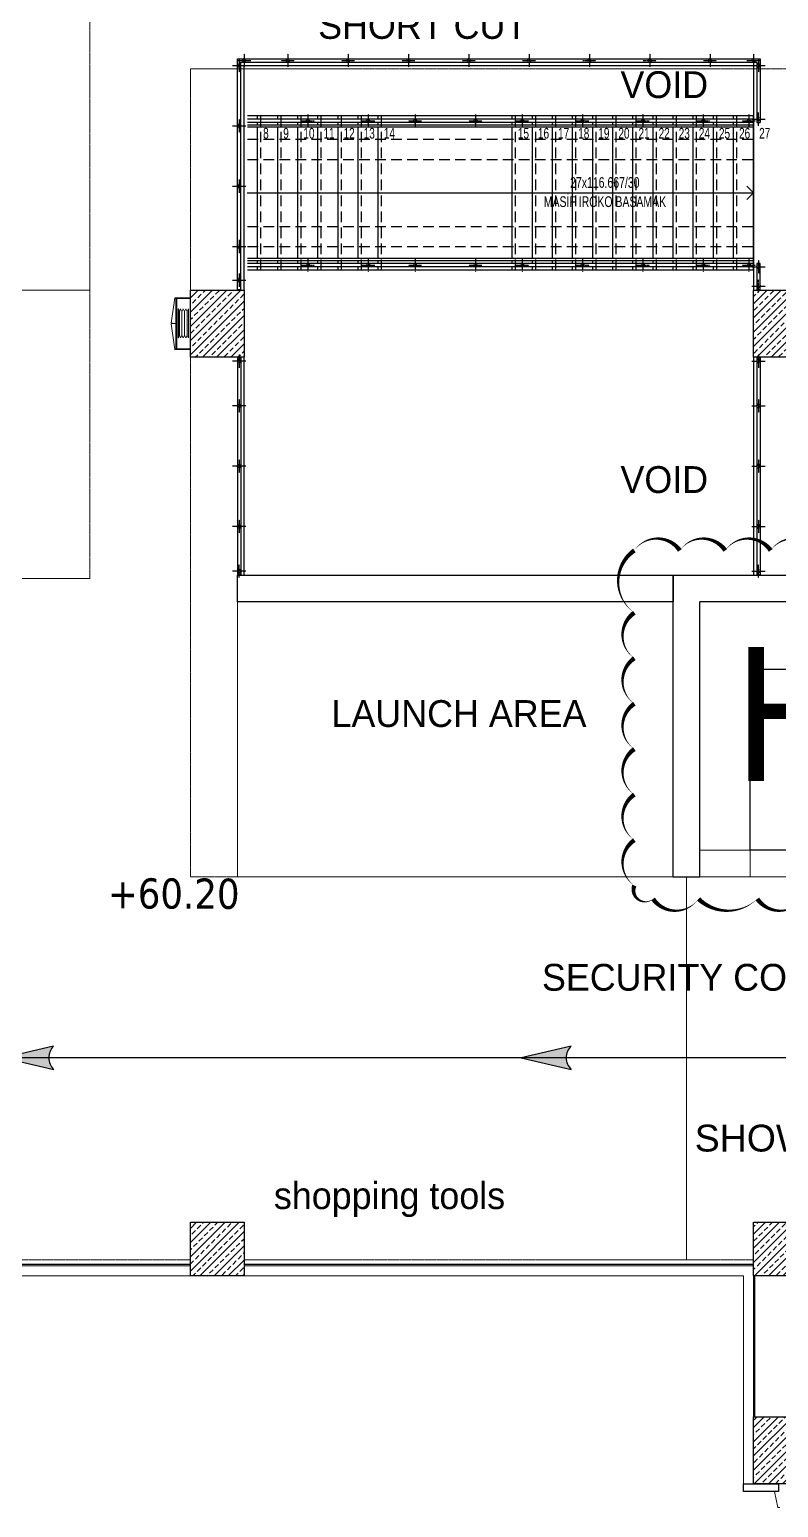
# Model space of a CAD drawing. Header units: metres. Extents: x -9891 to 773, y -8413 to 232.
# Drawn here: x -5359 to -4241, y -8413 to -6209 of the extents above; entities that cross this region are included whole.
import ezdxf
from ezdxf.enums import TextEntityAlignment as Align

# ---------------------------------------------------------------- set-up
doc = ezdxf.new("R2010")
doc.units = ezdxf.units.M
doc.header["$LTSCALE"] = 0.01
doc.header["$MEASUREMENT"] = 0
doc.linetypes.add('DASHED2', pattern=[9.525, 6.35, -3.175])
doc.linetypes.add('HIDDEN', pattern=[9.525, 6.35, -3.175])
doc.layers.get('0').update_dxf_attribs({"color": 30, "lineweight": 0})
doc.layers.add('2', color=8, linetype='Continuous', lineweight=0, plot=False)
for name, color, linetype in [('6', 242, 'Continuous'), ('AG-HANDRAIL', 20, 'Continuous'), ('AG-Hidden', 9, 'HIDDEN'), ('AG-PLASTER', 73, 'Continuous'), ('AG-STAIR', 3, 'Continuous'), ('AG-TEXT', 7, 'Continuous'), ('AR-HANDRAIL', 20, 'Continuous'), ('V-0_Hatch_Concrete', 252, 'Continuous'), ('V-2_Column', 160, 'Continuous'), ('V-2_Stair', 100, 'Continuous'), ('V-5_Mechanical', 222, 'Continuous')]:
    doc.layers.add(name, color=color, linetype=linetype)
for name, color, linetype, lineweight in [('Ag-040', 2, 'Continuous', 20), ('AG-FIRE-HOSE', 1, 'Continuous', 0), ('AG-Profile_Aluminium', 122, 'Continuous', 9), ('AG-Wall', 4, 'Continuous', 20), ('AI-040 @ 250', 2, 'Continuous', 20), ('Cephe Duvarı', 3, 'Continuous', 30), ('HOLD', 7, 'Continuous', 0), ('SP2-Flooring', 4, 'DASHED2', 9)]:
    doc.layers.add(name, color=color, linetype=linetype, lineweight=lineweight)
doc.styles.add('$0$IIS IKEA SANS', font='')
doc.styles.add('ARIAL', font='arial.ttf', dxfattribs={"width": 0.9})
doc.styles.add('ARIAL-ING', font='arial.ttf')
doc.styles.add('IIS IKEA SANS', font='')
doc.styles.get('$0$IIS IKEA SANS').set_extended_font_data('IKEA Sans')
doc.styles.get('IIS IKEA SANS').set_extended_font_data('IKEA Sans')

# ---------------------------------------------------------------- blocks, each defined once
blk = doc.blocks.new('*U8')
at = {"style": 'ARIAL'}
for tag, p in [('NO', (1.676, 0.8)), ('MAHAL', (1.676, -1.8)), ('ALAN', (1.676, -4.4))]:
    blk.add_attdef(tag, text='', height=1.6, dxfattribs=at).set_placement(p, align=Align.MIDDLE_CENTER)
blk = doc.blocks.new('150714_ARSA$0$KOLON 80X120')
at = {"layer": 'V-0_Hatch_Concrete'}
h = blk.add_hatch(dxfattribs=at)
h.set_pattern_fill('ANSI33', color=256, scale=60)
h.set_pattern_definition([(45, (-19036.79, -4512.143), (-10.606602, 10.606602), []), (45, (-19026.183, -4512.143), (-10.606602, 10.606602), [7.5, -3.75])])
h.paths.add_polyline_path([(0, 100), (80, 100), (80, 0), (0, 0)])
at = {"layer": 'V-2_Column'}
blk.add_lwpolyline([(0, 100), (80, 100), (80, 0), (0, 0), (0, 100)], dxfattribs=at)
blk = doc.blocks.new('150714_ARSA$0$Kolon 80x80')
at = {"layer": 'V-0_Hatch_Concrete'}
h = blk.add_hatch(dxfattribs=at)
h.set_pattern_fill('ANSI33', color=256, scale=0.6)
h.set_pattern_definition([(45, (-173.56495, -48.76922), (-0.10606602, 0.10606602), []), (45, (-173.45888, -48.76922), (-0.10606602, 0.10606602), [0.075, -0.0375])])
h.paths.add_polyline_path([(0, 0.8), (0.8, 0.8), (0.8, 0), (0, 0)])
at = {"layer": 'V-2_Column'}
blk.add_lwpolyline([(0, 0.8), (0.8, 0.8), (0.8, 0), (0, 0), (0, 0.8)], dxfattribs=at)
blk = doc.blocks.new('Slab_9_1', base_point=(-85903, -46600))
at = {"layer": 'SP2-Flooring', "color": 209}
for points in [[(-50190, -72760), (-47400, -72760), (-47400, -72200), (-46600, -72200), (-46600, -72760), (-39000, -72760), (-39000, -72200), (-38200, -72200)], [(-38200, -73000), (-38980, -73000), (-38980, -75100), (-38200, -75100)], [(-30850, -67050), (-47400, -67050), (-47400, -55000), (-38201, -55000)], [(-55403, -48899), (-48181, -48899), (-48181, -41500), (-40703, -41500), (-37496, -41500), (-37496, -47379), (-33922, -47379), (-33922, -51329), (-38202, -51330), (-38202, -53576), (-48900, -53575), (-48900, -62600), (-60203, -62600)]]:
    blk.add_lwpolyline(points, dxfattribs=at)
blk = doc.blocks.new('A$C0EC4316B')
at = {"layer": '2'}
for p, q in [((-49600, -57800), (-43500, -57800)), ((-34600, -66550), (-34600, -72260))]:
    blk.add_line(p, q, dxfattribs=at)
blk = doc.blocks.new('IIS_RoomInfo_2D')
at = {"style": 'IIS IKEA SANS'}
for tag, p, height in [('IIS_ROOMINFO_1:ROOMNAME', (-5.19, 1.61), 2), ('IIS_ROOMINFO_1:ROOMNO', (-5.19, -1.39), 2), ('IIS_ROOMINFO_1:ROOMM2', (-5.19, -3.64), 1.25)]:
    blk.add_attdef(tag, p, '', height=height, dxfattribs=at)
blk = doc.blocks.new('YD')
at = {"layer": 'AG-FIRE-HOSE'}
for p, q in [((-16.5, 21.4), (-16.5, 56.4)), ((-13, 56.9), (-13, 20.9)), ((-9, 20.9), (-9, 56.9)), ((-5.1, 56.9), (-5.1, 20.9)), ((-22, 38.9), (-20.4, 38.9))]:
    blk.add_line(p, q, dxfattribs=at)
for points in [[(-22, 77), (-23.6, 77), (-28.8, 39.4, 0.037389), (-22, 38.9, -23668932620.97506)], [(-22, 0), (-23.6, 0), (-28.8, 38.4, -0.037389), (-22, 38.9, 23668932620.97506)]]:
    blk.add_lwpolyline(points, format="xyb", dxfattribs=at)
for points in [[(-22, 0), (0, 0), (0, 77), (-22, 77), (-22, 0)], [(-18.1, 60.5), (-16.5, 56.4), (-14.9, 60.5), (-13, 56.9), (-11, 60.5), (-9, 56.9), (-7.1, 60.5), (-5.1, 56.9), (-3.1, 60.5)], [(-18.1, 17.3), (-16.5, 21.4), (-14.9, 17.3), (-13, 20.9), (-11, 17.3), (-9, 20.9), (-7.1, 17.3), (-5.1, 20.9), (-3.1, 17.3)]]:
    blk.add_lwpolyline(points, dxfattribs=at)
for points in [[(-20.4, 0.8), (-0.8, 0.8), (-0.8, 76.2), (-20.4, 76.2)], [(-18.5, 17.3), (-18.1, 17.3), (-18.1, 60.5), (-18.5, 60.5)], [(-3.1, 60.5), (-2.8, 60.5), (-2.8, 17.3), (-3.1, 17.3)]]:
    blk.add_lwpolyline(points, close=True, dxfattribs=at)
blk = doc.blocks.new('ok')
at = {"layer": '6'}
h = blk.add_hatch(color=256, dxfattribs=at)
edge = h.paths.add_edge_path()
edge.add_ellipse((1571515.97, 116941.68), major_axis=(-7.14, 7.19), ratio=1, start_angle=359.45276, end_angle=450.68953)
edge.add_line((1571508.87, 116934.46), (1571477.92, 116941.82))
edge.add_line((1571477.92, 116941.82), (1571508.9, 116948.94))
for p, q in [((1571477.92, 116941.82), (1571508.9, 116948.94)), ((1571508.87, 116934.46), (1571477.92, 116941.82))]:
    blk.add_line(p, q, dxfattribs=at)
at = {"layer": '6', "extrusion": (0, 0, -1)}
blk.add_ellipse((1571515.97, 116941.68), major_axis=(-7.14, 7.19), ratio=1, start_param=4.700354, end_param=6.292737, dxfattribs=at)
blk = doc.blocks.new('A$C6B6314DF')
at = {"layer": '6'}
blk.add_line((-40.932, -78.249), (-56.78, -78.249), dxfattribs=at)
at = {"layer": '6', "extrusion": (0, 0, -1), "xscale": 0.0239999999999418, "yscale": 0.0239999999999418, "zscale": -0.0239999999999418, "rotation": 180}
for p in [(37771.455, 2728.354), (37763.735, 2728.354)]:
    blk.add_blockref('ok', p, dxfattribs=at)
blk = doc.blocks.new('A$C33B82F70')
at = {"layer": 'AG-Profile_Aluminium'}
for p, q in [((-34038, -8553), (-34087, -8315)), ((-34010, -8553), (-34038, -8553))]:
    blk.add_line(p, q, dxfattribs=at)

msp = doc.modelspace()

# ---------------------------------------------------------------- linework, layer by layer
at = {"layer": '2'}
for p in [(-5048.4, -7033.1), (-4398.4, -7473.1)]:
    msp.add_line(p, (-5048.4, -7473.1), dxfattribs=at)
at = {"layer": 'AG-HANDRAIL', "ltscale": 0.3}
for points in [[(-5048.4, -6597.1), (-5048.4, -6253.1), (-4268.4, -6253.1), (-4268.4, -6348.1)], [(-5043.4, -6597.1), (-5043.4, -6258.1), (-4273.4, -6258.1), (-4273.4, -6348.1), (-4268.4, -6348.1)], [(-4278.4, -6343.1), (-5033.4, -6343.1)], [(-4278.4, -6348.1), (-5033.4, -6348.1)], [(-4278.4, -6352.1), (-5033.4, -6352.1)], [(-4278.4, -6355.1), (-5033.4, -6355.1)], [(-4278.4, -6551.1), (-5033.4, -6551.1)], [(-4278.4, -6554.1), (-5033.4, -6554.1)], [(-4278.4, -6558.1), (-5033.4, -6558.1)], [(-4278.4, -6563.1), (-5033.4, -6563.1)], [(-4268.4, -6597.1), (-4268.4, -6558.1), (-4273.4, -6558.1), (-4273.4, -6597.1)], [(-5048.4, -6597.1), (-5043.4, -6597.1)], [(-4273.4, -6597.1), (-4268.4, -6597.1)], [(-5048.4, -6699.1), (-5043.4, -6699.1)], [(-5048.4, -6699.1), (-5048.4, -7022.1)], [(-5043.4, -6699.1), (-5043.4, -7022.1)], [(-4273.4, -6699.1), (-4273.4, -7022.1)], [(-4273.4, -6699.1), (-4268.4, -6699.1)], [(-4268.4, -6699.1), (-4268.4, -7022.1)], [(-5043.4, -7022.1), (-5048.4, -7022.1)], [(-4273.4, -7022.1), (-4268.4, -7022.1)]]:
    msp.add_lwpolyline(points, dxfattribs=at)
at = {"layer": 'AG-Hidden', "ltscale": 250}
for points in [[(-5013.4, -6568.1), (-5013.4, -6338.1)], [(-4983.4, -6568.1), (-4983.4, -6338.1)], [(-4953.4, -6568.1), (-4953.4, -6338.1)], [(-4923.4, -6568.1), (-4923.4, -6338.1)], [(-4893.4, -6568.1), (-4893.4, -6338.1)], [(-4863.4, -6568.1), (-4863.4, -6338.1)], [(-4833.4, -6568.1), (-4833.4, -6338.1)], [(-4633.4, -6568.1), (-4633.4, -6338.1)], [(-4603.4, -6568.1), (-4603.4, -6338.1)], [(-4573.4, -6568.1), (-4573.4, -6338.1)], [(-4543.4, -6568.1), (-4543.4, -6338.1)], [(-4513.4, -6568.1), (-4513.4, -6338.1)], [(-4483.4, -6568.1), (-4483.4, -6338.1)], [(-4453.4, -6568.1), (-4453.4, -6338.1)], [(-4423.4, -6568.1), (-4423.4, -6338.1)], [(-4393.4, -6568.1), (-4393.4, -6338.1)], [(-4363.4, -6568.1), (-4363.4, -6338.1)], [(-4333.4, -6568.1), (-4333.4, -6338.1)], [(-4303.4, -6568.1), (-4303.4, -6338.1)], [(-5033.4, -6373.1), (-4278.4, -6373.1)], [(-5033.4, -6403.1), (-4278.4, -6403.1)], [(-5033.4, -6503.1), (-4278.4, -6503.1)], [(-5033.4, -6533.1), (-4278.4, -6533.1)]]:
    msp.add_lwpolyline(points, dxfattribs=at)
at = {"layer": 'AG-PLASTER'}
for p, q in [((-4278.4, -8051.1), (-5038.4, -8051.1)), ((-4276.4, -8278.1), (-4276.4, -8068.1))]:
    msp.add_line(p, q, dxfattribs=at)
msp.add_lwpolyline([(-5118.4, -8051.1), (-5416.4, -8051.1), (-5416.4, -7949.1), (-5452.4, -7949.1)], dxfattribs=at)
at = {"layer": 'AG-STAIR', "color": 9}
msp.add_line((-5034.1, -6453.1), (-4278.4, -6453.1), dxfattribs=at)
at = {"layer": 'AG-STAIR'}
for points in [[(-5038.4, -6598.1), (-5038.4, -6263.1), (-4278.4, -6263.1), (-4278.4, -6598.1)], [(-4278.4, -6338.1), (-5033.4, -6338.1)], [(-5018.4, -6343.1), (-5018.4, -6338.1)], [(-4988.4, -6343.1), (-4988.4, -6338.1)], [(-4958.4, -6343.1), (-4958.4, -6338.1)], [(-4928.4, -6343.1), (-4928.4, -6338.1)], [(-4898.4, -6343.1), (-4898.4, -6338.1)], [(-4868.4, -6343.1), (-4868.4, -6338.1)], [(-4838.4, -6343.1), (-4838.4, -6338.1)], [(-4638.4, -6343.1), (-4638.4, -6338.1)], [(-4608.4, -6343.1), (-4608.4, -6338.1)], [(-4578.4, -6343.1), (-4578.4, -6338.1)], [(-4548.4, -6343.1), (-4548.4, -6338.1)], [(-4518.4, -6343.1), (-4518.4, -6338.1)], [(-4488.4, -6343.1), (-4488.4, -6338.1)], [(-4458.4, -6343.1), (-4458.4, -6338.1)], [(-4428.4, -6343.1), (-4428.4, -6338.1)], [(-4398.4, -6343.1), (-4398.4, -6338.1)], [(-4368.4, -6343.1), (-4368.4, -6338.1)], [(-4338.4, -6343.1), (-4338.4, -6338.1)], [(-4308.4, -6343.1), (-4308.4, -6338.1)], [(-4278.4, -6568.1), (-4278.4, -6338.1)], [(-5018.4, -6352.1), (-5018.4, -6348.1)], [(-5018.4, -6551.1), (-5018.4, -6355.1)], [(-4988.4, -6352.1), (-4988.4, -6348.1)], [(-4988.4, -6551.1), (-4988.4, -6355.1)], [(-4958.4, -6352.1), (-4958.4, -6348.1)], [(-4958.4, -6551.1), (-4958.4, -6355.1)], [(-4928.4, -6352.1), (-4928.4, -6348.1)], [(-4928.4, -6551.1), (-4928.4, -6355.1)], [(-4898.4, -6352.1), (-4898.4, -6348.1)], [(-4898.4, -6551.1), (-4898.4, -6355.1)], [(-4868.4, -6352.1), (-4868.4, -6348.1)], [(-4868.4, -6551.1), (-4868.4, -6355.1)], [(-4838.4, -6352.1), (-4838.4, -6348.1)], [(-4838.4, -6551.1), (-4838.4, -6355.1)], [(-4638.4, -6352.1), (-4638.4, -6348.1)], [(-4638.4, -6551.1), (-4638.4, -6355.1)], [(-4608.4, -6352.1), (-4608.4, -6348.1)], [(-4608.4, -6551.1), (-4608.4, -6355.1)], [(-4578.4, -6352.1), (-4578.4, -6348.1)], [(-4578.4, -6551.1), (-4578.4, -6355.1)], [(-4548.4, -6352.1), (-4548.4, -6348.1)], [(-4548.4, -6551.1), (-4548.4, -6355.1)], [(-4518.4, -6352.1), (-4518.4, -6348.1)], [(-4518.4, -6551.1), (-4518.4, -6355.1)], [(-4488.4, -6352.1), (-4488.4, -6348.1)], [(-4488.4, -6551.1), (-4488.4, -6355.1)], [(-4458.4, -6352.1), (-4458.4, -6348.1)], [(-4458.4, -6551.1), (-4458.4, -6355.1)], [(-4428.4, -6352.1), (-4428.4, -6348.1)], [(-4428.4, -6551.1), (-4428.4, -6355.1)], [(-4398.4, -6352.1), (-4398.4, -6348.1)], [(-4398.4, -6551.1), (-4398.4, -6355.1)], [(-4368.4, -6352.1), (-4368.4, -6348.1)], [(-4368.4, -6551.1), (-4368.4, -6355.1)], [(-4338.4, -6352.1), (-4338.4, -6348.1)], [(-4338.4, -6551.1), (-4338.4, -6355.1)], [(-4308.4, -6352.1), (-4308.4, -6348.1)], [(-4308.4, -6551.1), (-4308.4, -6355.1)], [(-5018.4, -6558.1), (-5018.4, -6554.1)], [(-5018.4, -6568.1), (-5018.4, -6563.1)], [(-4988.4, -6558.1), (-4988.4, -6554.1)], [(-4988.4, -6568.1), (-4988.4, -6563.1)], [(-4958.4, -6558.1), (-4958.4, -6554.1)], [(-4958.4, -6568.1), (-4958.4, -6563.1)], [(-4928.4, -6558.1), (-4928.4, -6554.1)], [(-4928.4, -6568.1), (-4928.4, -6563.1)], [(-4898.4, -6558.1), (-4898.4, -6554.1)], [(-4898.4, -6568.1), (-4898.4, -6563.1)], [(-4868.4, -6558.1), (-4868.4, -6554.1)], [(-4868.4, -6568.1), (-4868.4, -6563.1)], [(-4838.4, -6558.1), (-4838.4, -6554.1)], [(-4838.4, -6568.1), (-4838.4, -6563.1)], [(-4638.4, -6558.1), (-4638.4, -6554.1)], [(-4638.4, -6568.1), (-4638.4, -6563.1)], [(-4608.4, -6558.1), (-4608.4, -6554.1)], [(-4608.4, -6568.1), (-4608.4, -6563.1)], [(-4578.4, -6558.1), (-4578.4, -6554.1)], [(-4578.4, -6568.1), (-4578.4, -6563.1)], [(-4548.4, -6558.1), (-4548.4, -6554.1)], [(-4548.4, -6568.1), (-4548.4, -6563.1)], [(-4518.4, -6558.1), (-4518.4, -6554.1)], [(-4518.4, -6568.1), (-4518.4, -6563.1)], [(-4488.4, -6558.1), (-4488.4, -6554.1)], [(-4488.4, -6568.1), (-4488.4, -6563.1)], [(-4458.4, -6558.1), (-4458.4, -6554.1)], [(-4458.4, -6568.1), (-4458.4, -6563.1)], [(-4428.4, -6558.1), (-4428.4, -6554.1)], [(-4428.4, -6568.1), (-4428.4, -6563.1)], [(-4398.4, -6558.1), (-4398.4, -6554.1)], [(-4398.4, -6568.1), (-4398.4, -6563.1)], [(-4368.4, -6558.1), (-4368.4, -6554.1)], [(-4368.4, -6568.1), (-4368.4, -6563.1)], [(-4338.4, -6558.1), (-4338.4, -6554.1)], [(-4338.4, -6568.1), (-4338.4, -6563.1)], [(-4308.4, -6558.1), (-4308.4, -6554.1)], [(-4308.4, -6568.1), (-4308.4, -6563.1)], [(-4278.4, -6568.1), (-5033.4, -6568.1)], [(-5038.4, -7023.1), (-5038.4, -6698.1)], [(-4278.4, -6698.1), (-4278.4, -7023.1)]]:
    msp.add_lwpolyline(points, dxfattribs=at)
at = {"layer": 'AG-STAIR', "color": 9}
msp.add_lwpolyline([(-4288.3, -6463), (-4278.4, -6453.1), (-4288.3, -6443.2)], dxfattribs=at)
at = {"layer": 'AG-Wall'}
for p, q in [((-4283.4, -7433.1), (-4358.4, -7433.1)), ((-4283.4, -7473.1), (-4283.4, -7433.1)), ((-4283.4, -7433.1), (-4283.4, -7473.1)), ((-4358.4, -7473.1), (-4283.4, -7473.1)), ((-5118.4, -8053.1), (-5418.4, -8053.1)), ((-4278.4, -8053.1), (-5038.4, -8053.1)), ((-4278.4, -8378.1), (-4278.4, -8053.1)), ((-5418.4, -8068.1), (-5118.4, -8068.1)), ((-5038.4, -8068.1), (-4293.4, -8068.1)), ((-4293.4, -8068.1), (-4293.4, -8378.1))]:
    msp.add_line(p, q, dxfattribs=at)
at = {"layer": 'AR-HANDRAIL', "color": 9, "linetype": 'HIDDEN'}
for p, q in [((-5048.3, -6255.6), (-5028.6, -6255.6)), ((-5045.9, -6253.2), (-5045.9, -6273)), ((-5038.4, -6245.7), (-5038.4, -6265.5)), ((-4983.3, -6255.6), (-4963.6, -6255.6)), ((-4973.4, -6245.7), (-4973.4, -6265.5)), ((-4893.3, -6255.6), (-4873.6, -6255.6)), ((-4883.4, -6245.7), (-4883.4, -6265.5)), ((-4803.3, -6255.6), (-4783.6, -6255.6)), ((-4793.4, -6245.7), (-4793.4, -6265.5)), ((-4713.3, -6255.6), (-4693.6, -6255.6)), ((-4703.4, -6245.7), (-4703.4, -6265.5)), ((-4623.3, -6255.6), (-4603.6, -6255.6)), ((-4613.4, -6245.7), (-4613.4, -6265.5)), ((-4533.3, -6255.6), (-4513.6, -6255.6)), ((-4523.4, -6245.7), (-4523.4, -6265.5)), ((-4443.3, -6255.6), (-4423.6, -6255.6)), ((-4433.4, -6245.7), (-4433.4, -6265.5)), ((-4353.3, -6255.6), (-4333.6, -6255.6)), ((-4343.4, -6245.7), (-4343.4, -6265.5)), ((-4288.3, -6255.6), (-4268.6, -6255.6)), ((-4278.4, -6245.7), (-4278.4, -6265.5)), ((-4270.9, -6253.2), (-4270.9, -6273)), ((-5055.8, -6263.1), (-5036.1, -6263.1)), ((-4280.8, -6263.1), (-4261.1, -6263.1)), ((-5045.9, -6343.2), (-5045.9, -6363)), ((-4953.3, -6345.6), (-4933.6, -6345.6)), ((-4943.4, -6335.7), (-4943.4, -6355.5)), ((-4863.3, -6345.6), (-4843.6, -6345.6)), ((-4853.4, -6335.7), (-4853.4, -6355.5)), ((-4793.3, -6345.6), (-4773.6, -6345.6)), ((-4783.4, -6335.7), (-4783.4, -6355.5)), ((-4703.3, -6345.6), (-4683.6, -6345.6)), ((-4693.4, -6335.7), (-4693.4, -6355.5)), ((-4633.3, -6345.6), (-4613.6, -6345.6)), ((-4623.4, -6335.7), (-4623.4, -6355.5)), ((-4543.3, -6345.6), (-4523.6, -6345.6)), ((-4533.4, -6335.7), (-4533.4, -6355.5)), ((-4453.3, -6345.6), (-4433.6, -6345.6)), ((-4443.4, -6335.7), (-4443.4, -6355.5)), ((-4363.3, -6345.6), (-4343.6, -6345.6)), ((-4353.4, -6335.7), (-4353.4, -6355.5)), ((-4295.3, -6345.6), (-4275.6, -6345.6)), ((-4285.4, -6335.7), (-4285.4, -6355.5)), ((-4280.8, -6343.1), (-4261.1, -6343.1)), ((-4270.9, -6353), (-4270.9, -6333.2)), ((-5055.8, -6353.1), (-5036.1, -6353.1)), ((-5045.9, -6433.2), (-5045.9, -6453)), ((-5055.8, -6443.1), (-5036.1, -6443.1)), ((-5045.9, -6523.2), (-5045.9, -6543)), ((-5055.8, -6533.1), (-5036.1, -6533.1)), ((-4953.3, -6560.6), (-4933.6, -6560.6)), ((-4943.4, -6550.7), (-4943.4, -6570.5)), ((-4863.3, -6560.6), (-4843.6, -6560.6)), ((-4853.4, -6550.7), (-4853.4, -6570.5)), ((-4793.3, -6560.6), (-4773.6, -6560.6)), ((-4783.4, -6550.7), (-4783.4, -6570.5)), ((-4703.3, -6560.6), (-4683.6, -6560.6)), ((-4693.4, -6550.7), (-4693.4, -6570.5)), ((-4633.3, -6560.6), (-4613.6, -6560.6)), ((-4623.4, -6550.7), (-4623.4, -6570.5)), ((-4543.3, -6560.6), (-4523.6, -6560.6)), ((-4533.4, -6550.7), (-4533.4, -6570.5)), ((-4453.3, -6560.6), (-4433.6, -6560.6)), ((-4443.4, -6550.7), (-4443.4, -6570.5)), ((-4363.3, -6560.6), (-4343.6, -6560.6)), ((-4353.4, -6550.7), (-4353.4, -6570.5)), ((-4295.3, -6560.6), (-4275.6, -6560.6)), ((-4285.4, -6550.7), (-4285.4, -6570.5)), ((-4280.8, -6563.1), (-4261.1, -6563.1)), ((-4270.9, -6553.2), (-4270.9, -6573)), ((-5055.8, -6583.1), (-5036.1, -6583.1)), ((-5045.9, -6573.2), (-5045.9, -6593)), ((-4270.9, -6602), (-4270.9, -6582.2)), ((-4280.8, -6592.1), (-4261.1, -6592.1)), ((-5045.9, -6694.2), (-5045.9, -6714)), ((-4270.9, -6694.2), (-4270.9, -6714)), ((-5036.1, -6704.1), (-5055.8, -6704.1)), ((-4280.8, -6704.1), (-4261.1, -6704.1)), ((-5045.9, -6760.7), (-5045.9, -6780.5)), ((-4270.9, -6760.7), (-4270.9, -6780.5)), ((-5036.1, -6770.6), (-5055.8, -6770.6)), ((-4280.8, -6770.6), (-4261.1, -6770.6)), ((-5045.9, -6850.7), (-5045.9, -6870.5)), ((-4270.9, -6850.7), (-4270.9, -6870.5)), ((-5036.1, -6860.6), (-5055.8, -6860.6)), ((-4280.8, -6860.6), (-4261.1, -6860.6)), ((-5045.9, -6940.7), (-5045.9, -6960.5)), ((-4270.9, -6940.7), (-4270.9, -6960.5)), ((-5036.1, -6950.6), (-5055.8, -6950.6)), ((-4280.8, -6950.6), (-4261.1, -6950.6)), ((-5045.9, -7027), (-5045.9, -7007.2)), ((-4270.9, -7027), (-4270.9, -7007.2)), ((-5036.1, -7017.1), (-5055.8, -7017.1)), ((-4280.8, -7017.1), (-4261.1, -7017.1))]:
    msp.add_line(p, q, dxfattribs=at)
at = {"layer": 'AR-HANDRAIL', "color": 9, "linetype": 'HIDDEN', "extrusion": (0, 0, -1)}
for centre, major_axis in [((-5038.4, -6255.6), (1.77, -1.77)), ((-4973.4, -6255.6), (1.77, -1.77)), ((-4883.4, -6255.6), (1.77, -1.77)), ((-4793.4, -6255.6), (1.77, -1.77)), ((-4703.4, -6255.6), (1.77, -1.77)), ((-4613.4, -6255.6), (1.77, -1.77)), ((-4523.4, -6255.6), (1.77, -1.77)), ((-4433.4, -6255.6), (1.77, -1.77)), ((-4343.4, -6255.6), (1.77, -1.77)), ((-4278.4, -6255.6), (1.77, -1.77)), ((-5045.9, -6263.1), (1.77, -1.77)), ((-4270.9, -6263.1), (1.77, -1.77)), ((-4943.4, -6345.6), (1.77, -1.77)), ((-4853.4, -6345.6), (1.77, -1.77)), ((-4783.4, -6345.6), (1.77, -1.77)), ((-4693.4, -6345.6), (1.77, -1.77)), ((-4623.4, -6345.6), (1.77, -1.77)), ((-4533.4, -6345.6), (1.77, -1.77)), ((-4443.4, -6345.6), (1.77, -1.77)), ((-4353.4, -6345.6), (1.77, -1.77)), ((-4285.4, -6345.6), (1.77, -1.77)), ((-5045.9, -6353.1), (1.77, -1.77)), ((-5045.9, -6443.1), (1.77, -1.77)), ((-5045.9, -6533.1), (1.77, -1.77)), ((-4943.4, -6560.6), (1.77, -1.77)), ((-4853.4, -6560.6), (1.77, -1.77)), ((-4783.4, -6560.6), (1.77, -1.77)), ((-4693.4, -6560.6), (1.77, -1.77)), ((-4623.4, -6560.6), (1.77, -1.77)), ((-4533.4, -6560.6), (1.77, -1.77)), ((-4443.4, -6560.6), (1.77, -1.77)), ((-4353.4, -6560.6), (1.77, -1.77)), ((-4285.4, -6560.6), (1.77, -1.77)), ((-4270.9, -6563.1), (1.77, -1.77)), ((-5045.9, -6583.1), (1.77, -1.77)), ((-4270.9, -6704.1), (1.77, -1.77)), ((-4270.9, -6770.6), (1.77, -1.77)), ((-4270.9, -6860.6), (1.77, -1.77)), ((-4270.9, -6950.6), (1.77, -1.77)), ((-5045.9, -7017.1), (-1.77, 1.77))]:
    msp.add_ellipse(centre, major_axis=major_axis, ratio=1, start_param=5.497787, end_param=11.780972, dxfattribs=at)
at = {"layer": 'AR-HANDRAIL', "color": 9, "linetype": 'HIDDEN'}
for centre, major_axis in [((-4270.9, -6343.1), (1.77, 1.77)), ((-4270.9, -6592.1), (1.77, 1.77)), ((-5045.9, -6704.1), (-1.77, -1.77)), ((-5045.9, -6770.6), (-1.77, -1.77)), ((-5045.9, -6860.6), (-1.77, -1.77)), ((-5045.9, -6950.6), (-1.77, -1.77)), ((-4270.9, -7017.1), (1.77, 1.77))]:
    msp.add_ellipse(centre, major_axis=major_axis, ratio=1, start_param=5.497787, end_param=11.780972, dxfattribs=at)
at = {"layer": 'Cephe Duvarı', "ltscale": 1000, "transparency": 33554687}
for p, q in [((-4293.4, -8378.1), (-4241.4, -8378.1)), ((-4293.4, -8389.6), (-4293.4, -8378.1)), ((-4241.4, -8389.6), (-4293.4, -8389.6)), ((-4241.4, -8378.1), (-4241.4, -8389.6))]:
    msp.add_line(p, q, dxfattribs=at)
at = {"layer": 'HOLD'}
msp.add_lwpolyline([(-4205, -7505.9, 0, 6.78, -0.520567), (-4272.8, -7505.9, 0, 6.78, -0.402006), (-4360.6, -7505.9, 0, 6.78, -0.520567), (-4428.4, -7505.9, 0, 6.78, -0.78763), (-4456.3, -7486, 0, 6.78, -0.520567), (-4456.3, -7418.2, 0, 6.78, -0.520567), (-4456.3, -7350.3, 0, 6.78, -0.520567), (-4456.3, -7282.5, 0, 6.78, -0.520567), (-4456.3, -7214.7, 0, 6.78, -0.520567), (-4456.3, -7146.9, 0, 6.78, -0.520567), (-4456.3, -7079.1, 0, 6.78, -0.520567), (-4456.3, -6986.2, 0, 6.78, -0.520567), (-4388.4, -6986.2, 0, 6.78, -0.520567), (-4320.6, -6986.2, 0, 6.78, -0.520567), (-4252.8, -6986.2, 0, 6.78, -0.520567), (-4185, -6986.2, 0, 6.78, -0.520567)], format="xyseb", dxfattribs=at)
at = {"layer": 'V-2_Column'}
for p, q in [((-4398.4, -7023.1), (-3463.4, -7023.1)), ((-4398.4, -7473.1), (-4398.4, -7023.1)), ((-3503.4, -7063.1), (-4358.4, -7063.1)), ((-4358.4, -7473.1), (-4358.4, -7063.1)), ((-4398.4, -7473.1), (-4358.4, -7473.1))]:
    msp.add_line(p, q, dxfattribs=at)
msp.add_lwpolyline([(-4398.4, -7063.1), (-5048.4, -7063.1), (-5048.4, -7023.1), (-4398.4, -7023.1)], close=True, dxfattribs=at)
at = {"layer": 'V-2_Stair', "ltscale": 0.3}
msp.add_lwpolyline([(-5048.4, -6597.1), (-5043.4, -6597.1)], dxfattribs=at)
at = {"layer": 'V-5_Mechanical', "linetype": 'Continuous'}
msp.add_lwpolyline([(-4013.4, -7433.1), (-4283.4, -7433.1), (-4283.4, -7163.1), (-4013.4, -7163.1)], close=True, dxfattribs=at)

# ---------------------------------------------------------------- block references
at = {"xscale": 0.1, "yscale": 0.1, "zscale": 0.1}
msp.add_blockref('A$C33B82F70', (-838.4, -7558.1), dxfattribs=at)
at = {"layer": '2', "xscale": 0.1, "yscale": 0.1, "zscale": 0.1}
msp.add_blockref('A$C0EC4316B', (-918.4, -818.1), dxfattribs=at)
at = {"layer": '6', "xscale": 100, "yscale": 100, "zscale": 100}
msp.add_blockref('A$C6B6314DF', (201.6, 81.9), dxfattribs=at)
at = {"layer": 'Ag-040', "color": 2, "linetype": 'Continuous', "lineweight": 20}
ref = msp.add_blockref('IIS_RoomInfo_2D', (-4824.2, -6255.6), dxfattribs=dict(at, xscale=20, yscale=20, zscale=20))
ref.add_attrib('IIS_ROOMINFO_1:ROOMNAME', 'SHORT CUT', (-4928, -6223.3), dxfattribs={"layer": '0', "height": 40, "style": 'IIS IKEA SANS'})
at = {"layer": 'AG-FIRE-HOSE'}
msp.add_blockref('YD', (-5118.4, -6686.6), dxfattribs=at)
at = {"layer": 'AI-040 @ 250', "color": 2, "linetype": 'Continuous', "lineweight": 20, "xscale": 25, "yscale": 25, "zscale": 25}
msp.add_blockref('*U8', (-3989, -7817.6), dxfattribs=at).add_auto_attribs({'ALAN': '76.83 m2', 'MAHAL': 'SHOWROOM ENTRANCE AREA', 'NO': '2-100a'})
at = {"layer": 'SP2-Flooring', "color": 7, "linetype": 'Continuous', "lineweight": 20, "xscale": 0.1, "yscale": 0.1, "zscale": 0.1}
msp.add_blockref('Slab_9_1', (-8968.7, -5428.1), dxfattribs=at)
at = {"layer": 'V-2_Column'}
for p in [(-5118.4, -6698.1), (-4278.4, -6698.1), (-4278.4, -8378.1)]:
    msp.add_blockref('150714_ARSA$0$KOLON 80X120', p, dxfattribs=at)
at = {"layer": 'V-2_Column', "xscale": 100, "yscale": 100, "zscale": 100}
for p in [(-5118.4, -8068.1), (-4278.4, -8068.1)]:
    msp.add_blockref('150714_ARSA$0$Kolon 80x80', p, dxfattribs=at)

# ---------------------------------------------------------------- texts
at = {"layer": 'Ag-040', "style": 'IIS IKEA SANS'}
for s, p in [('VOID', (-4477, -6311.6)), ('VOID', (-4477, -6900.5)), ('LAUNCH AREA', (-4908.1, -7249.5)), ('SECURITY CONTROL', (-4594.1, -7642.8))]:
    msp.add_text(s, height=40, dxfattribs=at).set_placement(p)
at = {"layer": 'AG-TEXT', "ltscale": 0.3, "style": '$0$IIS IKEA SANS', "width": 0.7}
for s, p in [('8', (-5010.1, -6372.1)), ('9', (-4980.1, -6372.1)), ('10', (-4950.1, -6372.1)), ('11', (-4920.1, -6372.1)), ('12', (-4890.1, -6372.1)), ('13', (-4860.1, -6372.1)), ('14', (-4830.1, -6372.1)), ('15', (-4630.1, -6372.1)), ('16', (-4600.1, -6372.1)), ('17', (-4570.1, -6372.1)), ('18', (-4540.1, -6372.1)), ('19', (-4510.1, -6372.1)), ('20', (-4480.1, -6372.1)), ('21', (-4450.1, -6372.1)), ('22', (-4420.1, -6372.1)), ('23', (-4390.1, -6372.1)), ('24', (-4360.1, -6372.1)), ('25', (-4330.1, -6372.1)), ('26', (-4300.1, -6372.1)), ('27', (-4270.1, -6372.1))]:
    msp.add_text(s, height=16, dxfattribs=at).set_placement(p)
at = {"layer": 'AG-TEXT', "style": 'ARIAL', "width": 0.7}
msp.add_text('27x116.667/30', height=16, dxfattribs=at).set_placement((-4552.1, -6445.5))
msp.add_text('MASİF IROKO BASAMAK', height=16, dxfattribs=at).set_placement((-4500.1, -6458.1), align=Align.TOP_CENTER)
at = {"layer": 'AG-TEXT', "style": 'IIS IKEA SANS'}
msp.add_text('shopping tools', height=40, dxfattribs=at).set_placement((-4994, -7968.4))
at = {"layer": 'AG-TEXT', "insert": (-5045.3, -7521.6), "char_height": 45, "width": 956.411, "attachment_point": 9, "rotation": 359.7777}
msp.add_mtext('\\pt45;{\\fTahoma|b0|i0|c162|p34;+60.20}', dxfattribs=at)
at = {"layer": 'HOLD', "style": 'ARIAL-ING', "width": 0.9}
msp.add_text('HOLD', height=200, dxfattribs=at).set_placement((-4306.8, -7330.2))

doc.saveas('drawing.dxf')
